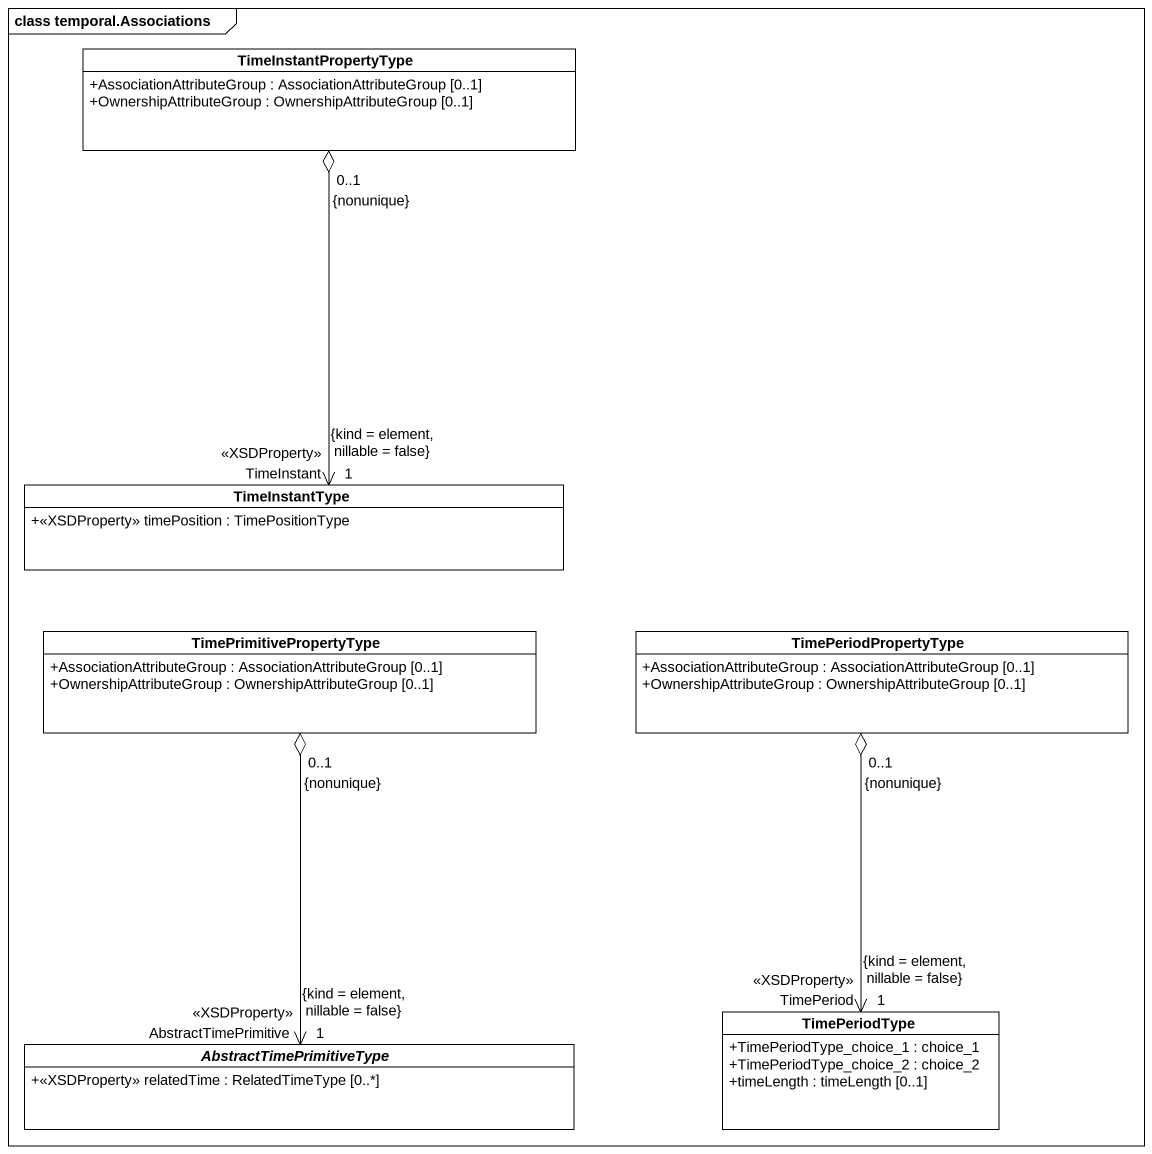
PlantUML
@startuml
mainframe class temporal.Associations
hide circle
hide empty members
skinparam classAttributeIconSize 0
class TimeInstantPropertyType {
  +AssociationAttributeGroup : AssociationAttributeGroup [0..1]
  +OwnershipAttributeGroup : OwnershipAttributeGroup [0..1]
}
class TimeInstantType {
  +<<XSDProperty>> timePosition : TimePositionType
}
class TimePrimitivePropertyType {
  +AssociationAttributeGroup : AssociationAttributeGroup [0..1]
  +OwnershipAttributeGroup : OwnershipAttributeGroup [0..1]
}
class TimePeriodPropertyType {
  +AssociationAttributeGroup : AssociationAttributeGroup [0..1]
  +OwnershipAttributeGroup : OwnershipAttributeGroup [0..1]
}
abstract class AbstractTimePrimitiveType {
  +<<XSDProperty>> relatedTime : RelatedTimeType [0..*]
}
class TimePeriodType {
  +TimePeriodType_choice_1 : choice_1
  +TimePeriodType_choice_2 : choice_2
  +timeLength : timeLength [0..1]
}
TimeInstantPropertyType "0..1\n{nonunique}" o--> "TimeInstant\n<<XSDProperty>>\n1\n{kind = element, nillable = false}" TimeInstantType
TimePrimitivePropertyType "0..1\n{nonunique}" o--> "AbstractTimePrimitive\n<<XSDProperty>>\n1\n{kind = element, nillable = false}" AbstractTimePrimitiveType
TimePeriodPropertyType "0..1\n{nonunique}" o--> "TimePeriod\n<<XSDProperty>>\n1\n{kind = element, nillable = false}" TimePeriodType
@enduml
